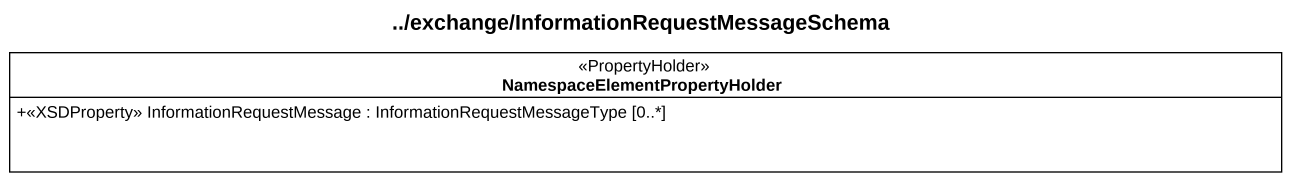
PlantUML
@startuml
title ../exchange/InformationRequestMessageSchema
hide circle
hide empty members
skinparam classAttributeIconSize 0
class "NamespaceElementPropertyHolder" as NamespaceElementPropertyHold <<PropertyHolder>> {
  +<<XSDProperty>> InformationRequestMessage : InformationRequestMessageType [0..*]
}
@enduml
